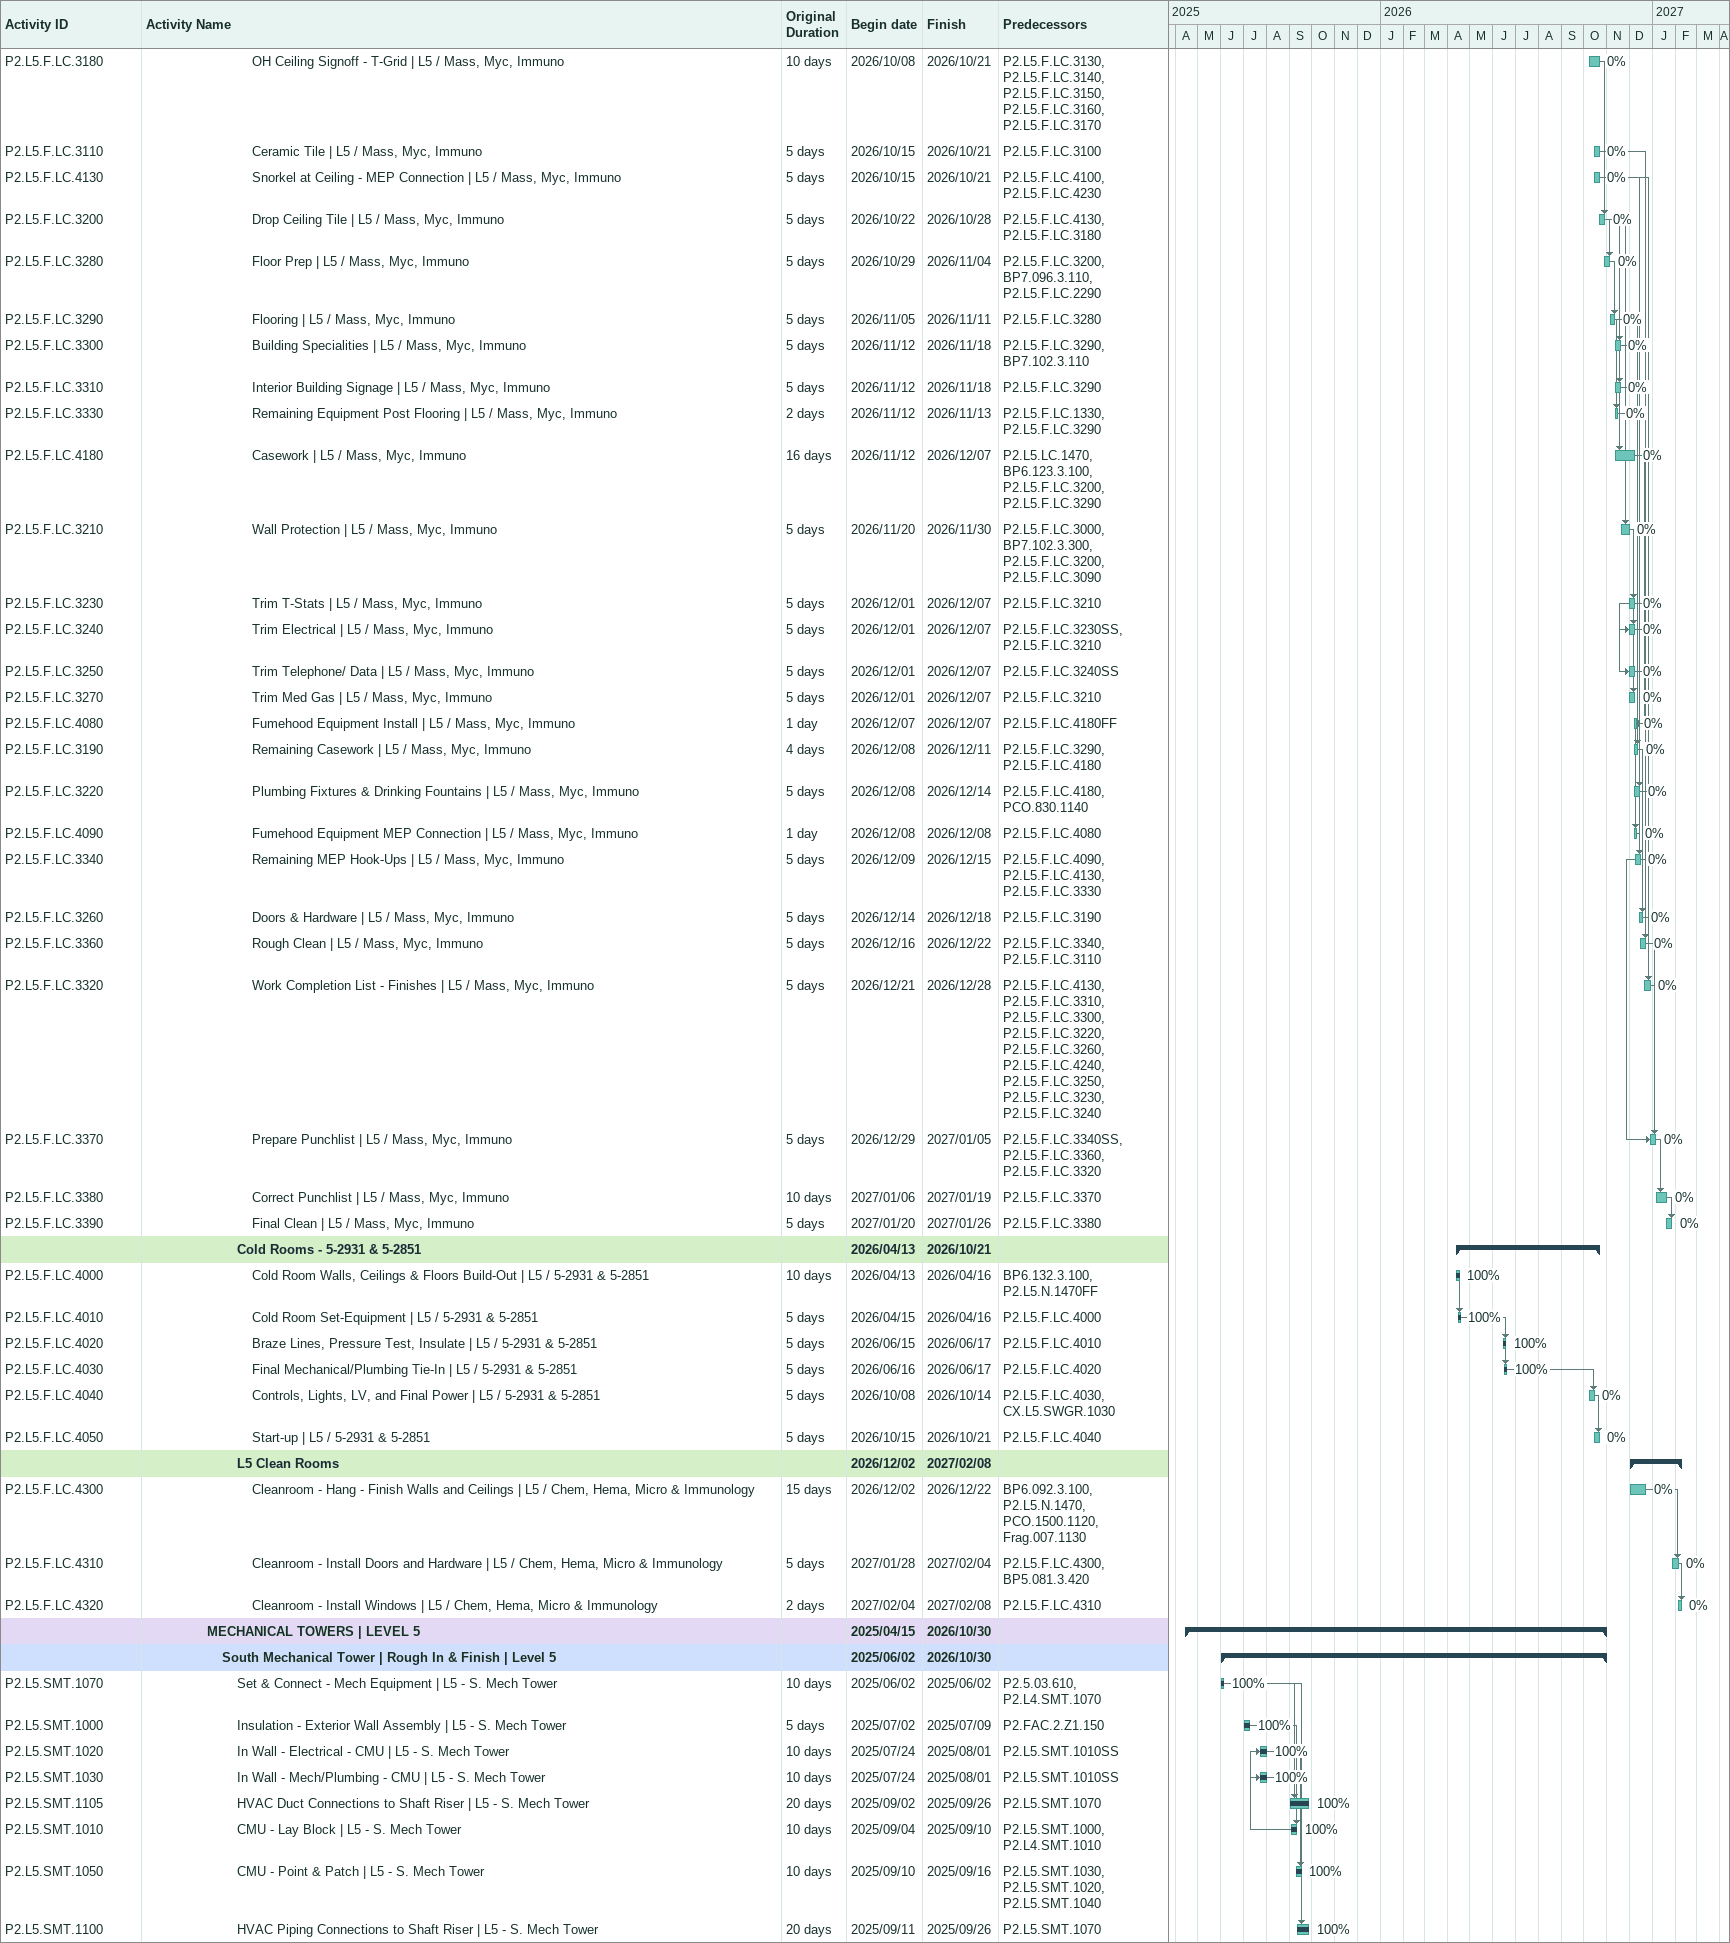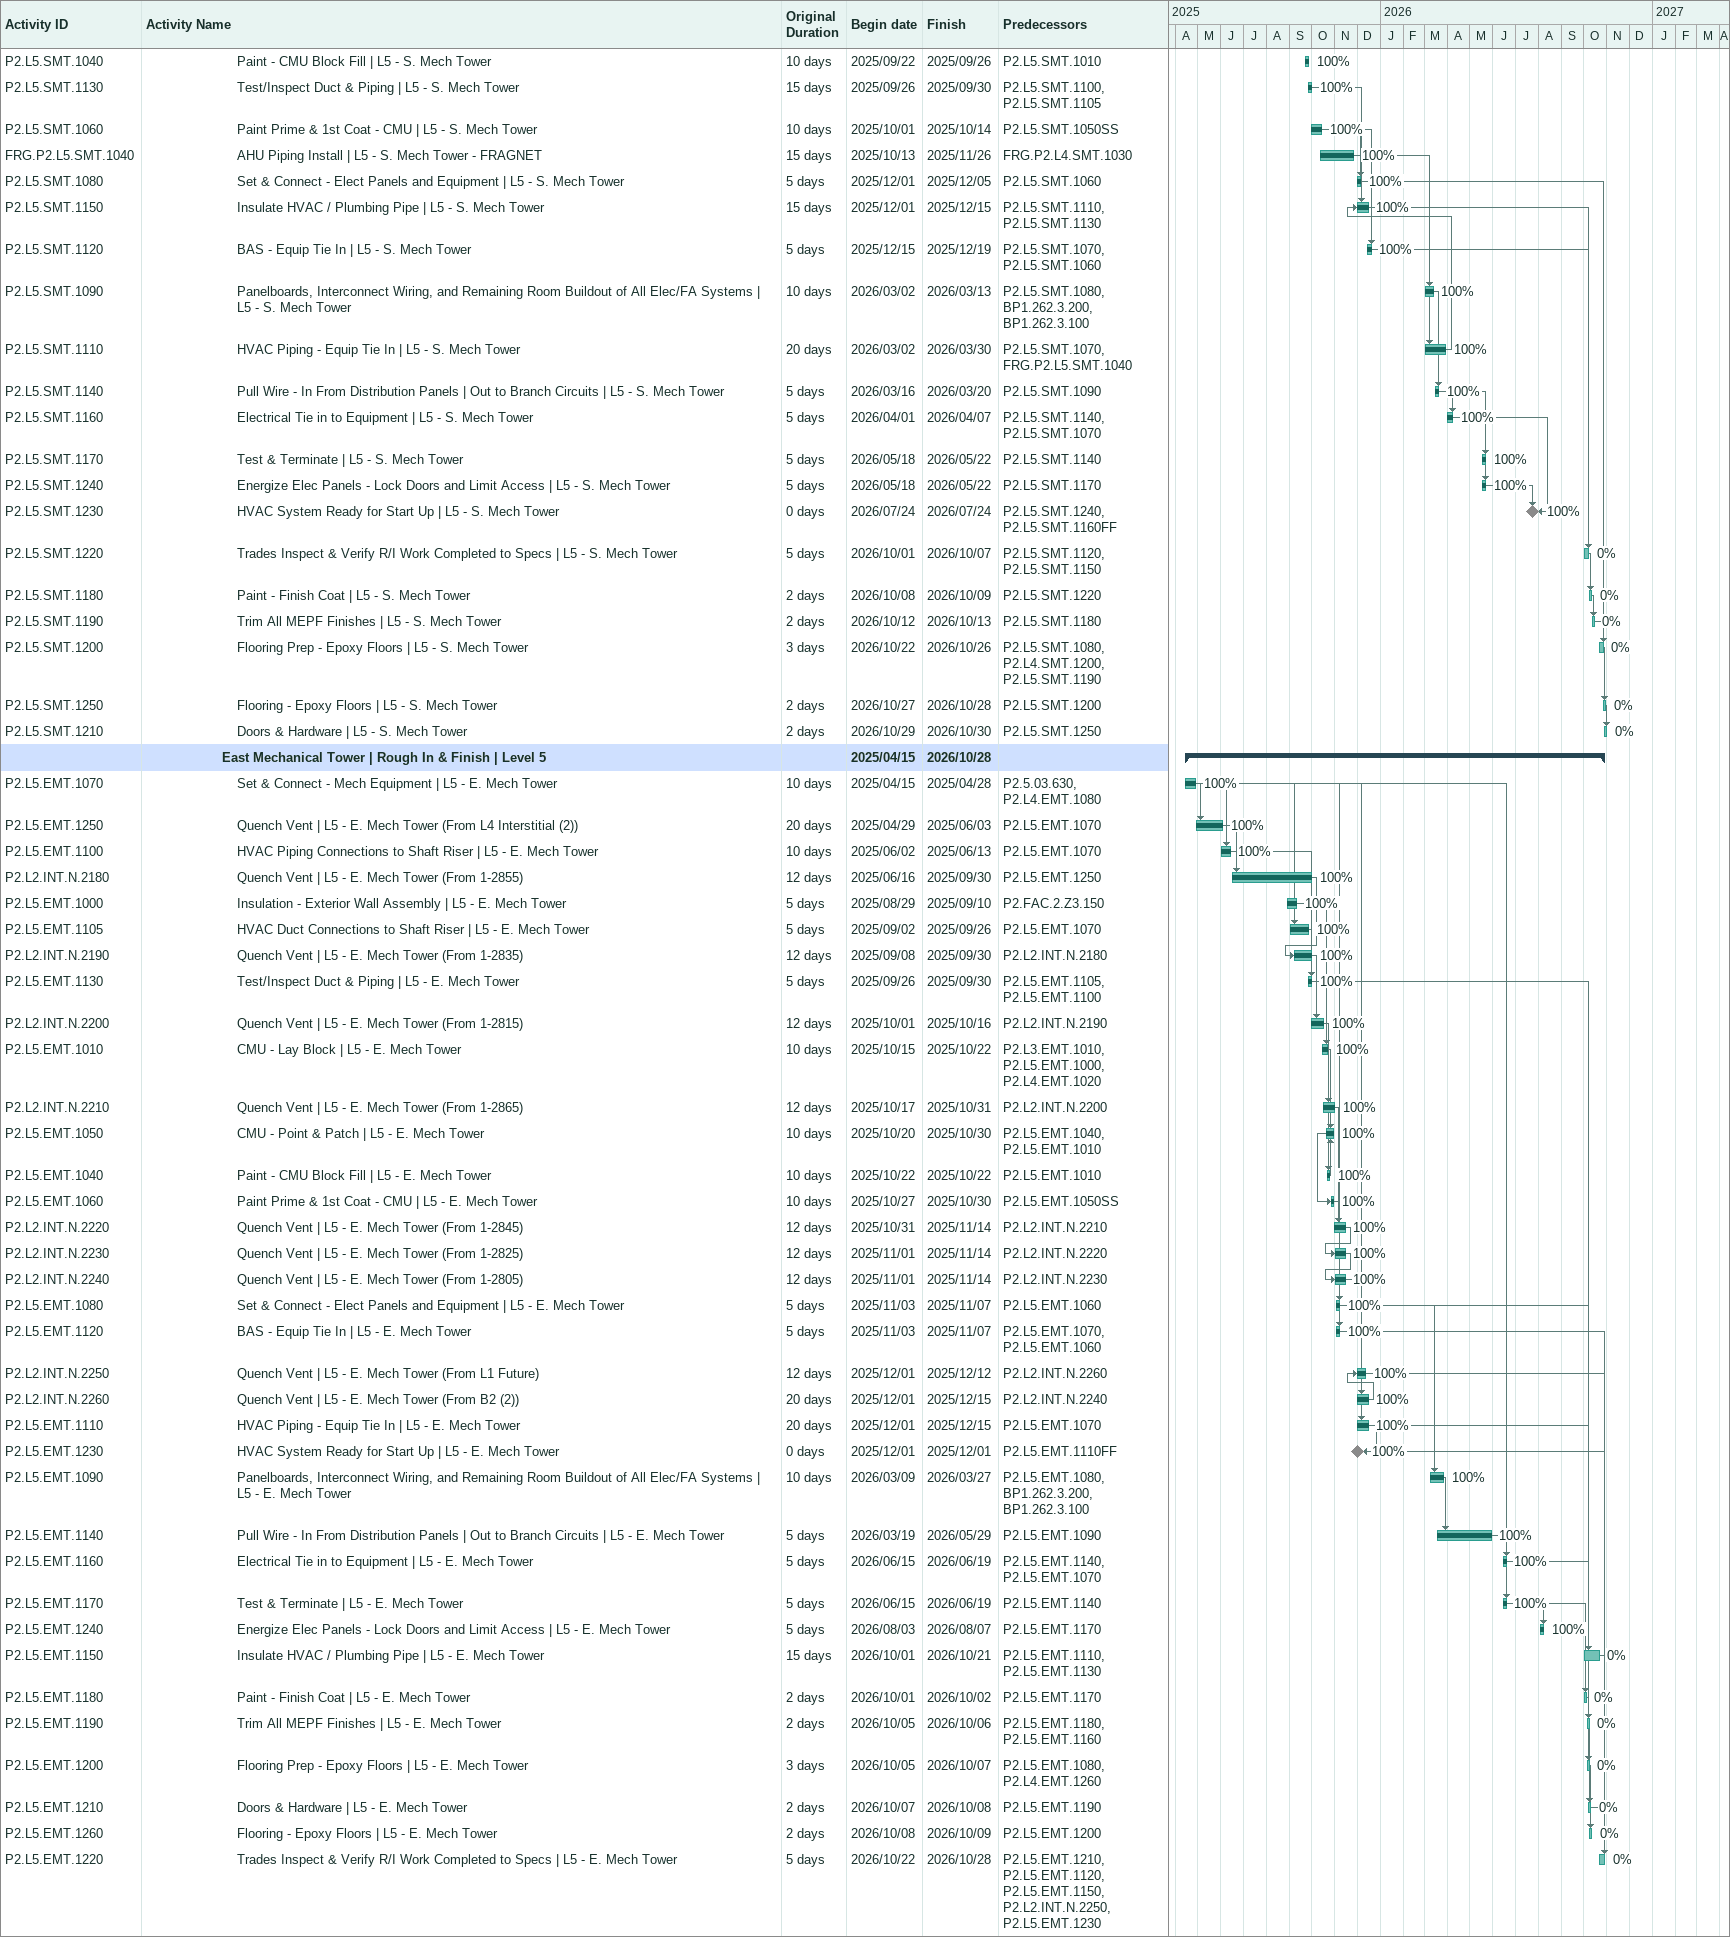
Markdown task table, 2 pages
| ID | Level | Task | Original duration | Start | Finish | Predecessors | % complete |
|---|---|---|---|---|---|---|---|
| P2.L5.F.LC.3180 | 8 | OH Ceiling Signoff - T-Grid \| L5 / Mass, Myc, Immuno | 10d | 2026-10-08 | 2026-10-21 | P2.L5.F.LC.3130, P2.L5.F.LC.3140, P2.L5.F.LC.3150, P2.L5.F.LC.3160, P2.L5.F.LC.3170 | 0 |
| P2.L5.F.LC.3110 | 8 | Ceramic Tile \| L5 / Mass, Myc, Immuno | 5d | 2026-10-15 | 2026-10-21 | P2.L5.F.LC.3100 | 0 |
| P2.L5.F.LC.4130 | 8 | Snorkel at Ceiling - MEP Connection \| L5 / Mass, Myc, Immuno | 5d | 2026-10-15 | 2026-10-21 | P2.L5.F.LC.4100, P2.L5.F.LC.4230 | 0 |
| P2.L5.F.LC.3200 | 8 | Drop Ceiling Tile \| L5 / Mass, Myc, Immuno | 5d | 2026-10-22 | 2026-10-28 | P2.L5.F.LC.4130, P2.L5.F.LC.3180 | 0 |
| P2.L5.F.LC.3280 | 8 | Floor Prep \| L5 / Mass, Myc, Immuno | 5d | 2026-10-29 | 2026-11-04 | P2.L5.F.LC.3200, BP7.096.3.110, P2.L5.F.LC.2290 | 0 |
| P2.L5.F.LC.3290 | 8 | Flooring \| L5 / Mass, Myc, Immuno | 5d | 2026-11-05 | 2026-11-11 | P2.L5.F.LC.3280 | 0 |
| P2.L5.F.LC.3300 | 8 | Building Specialities \| L5 / Mass, Myc, Immuno | 5d | 2026-11-12 | 2026-11-18 | P2.L5.F.LC.3290, BP7.102.3.110 | 0 |
| P2.L5.F.LC.3310 | 8 | Interior Building Signage \| L5 / Mass, Myc, Immuno | 5d | 2026-11-12 | 2026-11-18 | P2.L5.F.LC.3290 | 0 |
| P2.L5.F.LC.3330 | 8 | Remaining Equipment Post Flooring \| L5 / Mass, Myc, Immuno | 2d | 2026-11-12 | 2026-11-13 | P2.L5.F.LC.1330, P2.L5.F.LC.3290 | 0 |
| P2.L5.F.LC.4180 | 8 | Casework \| L5 / Mass, Myc, Immuno | 16d | 2026-11-12 | 2026-12-07 | P2.L5.LC.1470, BP6.123.3.100, P2.L5.F.LC.3200, P2.L5.F.LC.3290 | 0 |
| P2.L5.F.LC.3210 | 8 | Wall Protection \| L5 / Mass, Myc, Immuno | 5d | 2026-11-20 | 2026-11-30 | P2.L5.F.LC.3000, BP7.102.3.300, P2.L5.F.LC.3200, P2.L5.F.LC.3090 | 0 |
| P2.L5.F.LC.3230 | 8 | Trim T-Stats \| L5 / Mass, Myc, Immuno | 5d | 2026-12-01 | 2026-12-07 | P2.L5.F.LC.3210 | 0 |
| P2.L5.F.LC.3240 | 8 | Trim Electrical \| L5 / Mass, Myc, Immuno | 5d | 2026-12-01 | 2026-12-07 | P2.L5.F.LC.3230SS, P2.L5.F.LC.3210 | 0 |
| P2.L5.F.LC.3250 | 8 | Trim Telephone/ Data \| L5 / Mass, Myc, Immuno | 5d | 2026-12-01 | 2026-12-07 | P2.L5.F.LC.3240SS | 0 |
| P2.L5.F.LC.3270 | 8 | Trim Med Gas \| L5 / Mass, Myc, Immuno | 5d | 2026-12-01 | 2026-12-07 | P2.L5.F.LC.3210 | 0 |
| P2.L5.F.LC.4080 | 8 | Fumehood Equipment Install \| L5 / Mass, Myc, Immuno | 1d | 2026-12-07 | 2026-12-07 | P2.L5.F.LC.4180FF | 0 |
| P2.L5.F.LC.3190 | 8 | Remaining Casework \| L5 / Mass, Myc, Immuno | 4d | 2026-12-08 | 2026-12-11 | P2.L5.F.LC.3290, P2.L5.F.LC.4180 | 0 |
| P2.L5.F.LC.3220 | 8 | Plumbing Fixtures & Drinking Fountains \| L5 / Mass, Myc, Immuno | 5d | 2026-12-08 | 2026-12-14 | P2.L5.F.LC.4180, PCO.830.1140 | 0 |
| P2.L5.F.LC.4090 | 8 | Fumehood Equipment MEP Connection \| L5 / Mass, Myc, Immuno | 1d | 2026-12-08 | 2026-12-08 | P2.L5.F.LC.4080 | 0 |
| P2.L5.F.LC.3340 | 8 | Remaining MEP Hook-Ups \| L5 / Mass, Myc, Immuno | 5d | 2026-12-09 | 2026-12-15 | P2.L5.F.LC.4090, P2.L5.F.LC.4130, P2.L5.F.LC.3330 | 0 |
| P2.L5.F.LC.3260 | 8 | Doors & Hardware \| L5 / Mass, Myc, Immuno | 5d | 2026-12-14 | 2026-12-18 | P2.L5.F.LC.3190 | 0 |
| P2.L5.F.LC.3360 | 8 | Rough Clean \| L5 / Mass, Myc, Immuno | 5d | 2026-12-16 | 2026-12-22 | P2.L5.F.LC.3340, P2.L5.F.LC.3110 | 0 |
| P2.L5.F.LC.3320 | 8 | Work Completion List - Finishes \| L5 / Mass, Myc, Immuno | 5d | 2026-12-21 | 2026-12-28 | P2.L5.F.LC.4130, P2.L5.F.LC.3310, P2.L5.F.LC.3300, P2.L5.F.LC.3220, P2.L5.F.LC.3260, P2.L5.F.LC.4240, P2.L5.F.LC.3250, P2.L5.F.LC.3230, P2.L5.F.LC.3240 | 0 |
| P2.L5.F.LC.3370 | 8 | Prepare Punchlist \| L5 / Mass, Myc, Immuno | 5d | 2026-12-29 | 2027-01-05 | P2.L5.F.LC.3340SS, P2.L5.F.LC.3360, P2.L5.F.LC.3320 | 0 |
| P2.L5.F.LC.3380 | 8 | Correct Punchlist \| L5 / Mass, Myc, Immuno | 10d | 2027-01-06 | 2027-01-19 | P2.L5.F.LC.3370 | 0 |
| P2.L5.F.LC.3390 | 8 | Final Clean \| L5 / Mass, Myc, Immuno | 5d | 2027-01-20 | 2027-01-26 | P2.L5.F.LC.3380 | 0 |
|  | 7 | **Cold Rooms - 5-2931 & 5-2851** |  | 2026-04-13 | 2026-10-21 |  |  |
| P2.L5.F.LC.4000 | 8 | Cold Room Walls, Ceilings & Floors Build-Out \| L5 / 5-2931 & 5-2851 | 10d | 2026-04-13 | 2026-04-16 | BP6.132.3.100, P2.L5.N.1470FF | 100 |
| P2.L5.F.LC.4010 | 8 | Cold Room Set-Equipment \| L5 / 5-2931 & 5-2851 | 5d | 2026-04-15 | 2026-04-16 | P2.L5.F.LC.4000 | 100 |
| P2.L5.F.LC.4020 | 8 | Braze Lines, Pressure Test, Insulate \| L5 / 5-2931 & 5-2851 | 5d | 2026-06-15 | 2026-06-17 | P2.L5.F.LC.4010 | 100 |
| P2.L5.F.LC.4030 | 8 | Final Mechanical/Plumbing Tie-In \| L5 / 5-2931 & 5-2851 | 5d | 2026-06-16 | 2026-06-17 | P2.L5.F.LC.4020 | 100 |
| P2.L5.F.LC.4040 | 8 | Controls, Lights, LV, and Final Power \| L5 / 5-2931 & 5-2851 | 5d | 2026-10-08 | 2026-10-14 | P2.L5.F.LC.4030, CX.L5.SWGR.1030 | 0 |
| P2.L5.F.LC.4050 | 8 | Start-up \| L5 / 5-2931 & 5-2851 | 5d | 2026-10-15 | 2026-10-21 | P2.L5.F.LC.4040 | 0 |
|  | 7 | **L5 Clean Rooms** |  | 2026-12-02 | 2027-02-08 |  |  |
| P2.L5.F.LC.4300 | 8 | Cleanroom - Hang - Finish Walls and Ceilings \| L5 / Chem, Hema, Micro & Immunology | 15d | 2026-12-02 | 2026-12-22 | BP6.092.3.100, P2.L5.N.1470, PCO.1500.1120, Frag.007.1130 | 0 |
| P2.L5.F.LC.4310 | 8 | Cleanroom - Install Doors and Hardware \| L5 / Chem, Hema, Micro & Immunology | 5d | 2027-01-28 | 2027-02-04 | P2.L5.F.LC.4300, BP5.081.3.420 | 0 |
| P2.L5.F.LC.4320 | 8 | Cleanroom - Install Windows \| L5 / Chem, Hema, Micro & Immunology | 2d | 2027-02-04 | 2027-02-08 | P2.L5.F.LC.4310 | 0 |
|  | 5 | **MECHANICAL TOWERS \| LEVEL 5** |  | 2025-04-15 | 2026-10-30 |  |  |
|  | 6 | **South Mechanical Tower \| Rough In & Finish \| Level 5** |  | 2025-06-02 | 2026-10-30 |  |  |
| P2.L5.SMT.1070 | 7 | Set & Connect - Mech Equipment \| L5 - S. Mech Tower | 10d | 2025-06-02 | 2025-06-02 | P2.5.03.610, P2.L4.SMT.1070 | 100 |
| P2.L5.SMT.1000 | 7 | Insulation - Exterior Wall Assembly \| L5 - S. Mech Tower | 5d | 2025-07-02 | 2025-07-09 | P2.FAC.2.Z1.150 | 100 |
| P2.L5.SMT.1020 | 7 | In Wall - Electrical - CMU \| L5 - S. Mech Tower | 10d | 2025-07-24 | 2025-08-01 | P2.L5.SMT.1010SS | 100 |
| P2.L5.SMT.1030 | 7 | In Wall - Mech/Plumbing - CMU \| L5 - S. Mech Tower | 10d | 2025-07-24 | 2025-08-01 | P2.L5.SMT.1010SS | 100 |
| P2.L5.SMT.1105 | 7 | HVAC Duct Connections to Shaft Riser \| L5 - S. Mech Tower | 20d | 2025-09-02 | 2025-09-26 | P2.L5.SMT.1070 | 100 |
| P2.L5.SMT.1010 | 7 | CMU - Lay Block \| L5 - S. Mech Tower | 10d | 2025-09-04 | 2025-09-10 | P2.L5.SMT.1000, P2.L4.SMT.1010 | 100 |
| P2.L5.SMT.1050 | 7 | CMU - Point & Patch \| L5 - S. Mech Tower | 10d | 2025-09-10 | 2025-09-16 | P2.L5.SMT.1030, P2.L5.SMT.1020, P2.L5.SMT.1040 | 100 |
| P2.L5.SMT.1100 | 7 | HVAC Piping Connections to Shaft Riser \| L5 - S. Mech Tower | 20d | 2025-09-11 | 2025-09-26 | P2.L5.SMT.1070 | 100 |
| P2.L5.SMT.1040 | 7 | Paint - CMU Block Fill \| L5 - S. Mech Tower | 10d | 2025-09-22 | 2025-09-26 | P2.L5.SMT.1010 | 100 |
| P2.L5.SMT.1130 | 7 | Test/Inspect Duct & Piping \| L5 - S. Mech Tower | 15d | 2025-09-26 | 2025-09-30 | P2.L5.SMT.1100, P2.L5.SMT.1105 | 100 |
| P2.L5.SMT.1060 | 7 | Paint Prime & 1st Coat - CMU \| L5 - S. Mech Tower | 10d | 2025-10-01 | 2025-10-14 | P2.L5.SMT.1050SS | 100 |
| FRG.P2.L5.SMT.1040 | 7 | AHU Piping Install \| L5 - S. Mech Tower - FRAGNET | 15d | 2025-10-13 | 2025-11-26 | FRG.P2.L4.SMT.1030 | 100 |
| P2.L5.SMT.1080 | 7 | Set & Connect - Elect Panels and Equipment \| L5 - S. Mech Tower | 5d | 2025-12-01 | 2025-12-05 | P2.L5.SMT.1060 | 100 |
| P2.L5.SMT.1150 | 7 | Insulate HVAC / Plumbing Pipe \| L5 - S. Mech Tower | 15d | 2025-12-01 | 2025-12-15 | P2.L5.SMT.1110, P2.L5.SMT.1130 | 100 |
| P2.L5.SMT.1120 | 7 | BAS - Equip Tie In \| L5 - S. Mech Tower | 5d | 2025-12-15 | 2025-12-19 | P2.L5.SMT.1070, P2.L5.SMT.1060 | 100 |
| P2.L5.SMT.1090 | 7 | Panelboards, Interconnect Wiring, and Remaining Room Buildout of All Elec/FA Systems \| L5 - S. Mech Tower | 10d | 2026-03-02 | 2026-03-13 | P2.L5.SMT.1080, BP1.262.3.200, BP1.262.3.100 | 100 |
| P2.L5.SMT.1110 | 7 | HVAC Piping - Equip Tie In \| L5 - S. Mech Tower | 20d | 2026-03-02 | 2026-03-30 | P2.L5.SMT.1070, FRG.P2.L5.SMT.1040 | 100 |
| P2.L5.SMT.1140 | 7 | Pull Wire - In From Distribution Panels \| Out to Branch Circuits \| L5 - S. Mech Tower | 5d | 2026-03-16 | 2026-03-20 | P2.L5.SMT.1090 | 100 |
| P2.L5.SMT.1160 | 7 | Electrical Tie in to Equipment \| L5 - S. Mech Tower | 5d | 2026-04-01 | 2026-04-07 | P2.L5.SMT.1140, P2.L5.SMT.1070 | 100 |
| P2.L5.SMT.1170 | 7 | Test & Terminate \| L5 - S. Mech Tower | 5d | 2026-05-18 | 2026-05-22 | P2.L5.SMT.1140 | 100 |
| P2.L5.SMT.1240 | 7 | Energize Elec Panels - Lock Doors and Limit Access \| L5 - S. Mech Tower | 5d | 2026-05-18 | 2026-05-22 | P2.L5.SMT.1170 | 100 |
| P2.L5.SMT.1230 | 7 | HVAC System Ready for Start Up \| L5 - S. Mech Tower | 0d | 2026-07-24 | 2026-07-24 | P2.L5.SMT.1240, P2.L5.SMT.1160FF | 100 |
| P2.L5.SMT.1220 | 7 | Trades Inspect & Verify R/I Work Completed to Specs \| L5 - S. Mech Tower | 5d | 2026-10-01 | 2026-10-07 | P2.L5.SMT.1120, P2.L5.SMT.1150 | 0 |
| P2.L5.SMT.1180 | 7 | Paint - Finish Coat \| L5 - S. Mech Tower | 2d | 2026-10-08 | 2026-10-09 | P2.L5.SMT.1220 | 0 |
| P2.L5.SMT.1190 | 7 | Trim All MEPF Finishes \| L5 - S. Mech Tower | 2d | 2026-10-12 | 2026-10-13 | P2.L5.SMT.1180 | 0 |
| P2.L5.SMT.1200 | 7 | Flooring Prep - Epoxy Floors \| L5 - S. Mech Tower | 3d | 2026-10-22 | 2026-10-26 | P2.L5.SMT.1080, P2.L4.SMT.1200, P2.L5.SMT.1190 | 0 |
| P2.L5.SMT.1250 | 7 | Flooring - Epoxy Floors \| L5 - S. Mech Tower | 2d | 2026-10-27 | 2026-10-28 | P2.L5.SMT.1200 | 0 |
| P2.L5.SMT.1210 | 7 | Doors & Hardware \| L5 - S. Mech Tower | 2d | 2026-10-29 | 2026-10-30 | P2.L5.SMT.1250 | 0 |
|  | 6 | **East Mechanical Tower \| Rough In & Finish \| Level 5** |  | 2025-04-15 | 2026-10-28 |  |  |
| P2.L5.EMT.1070 | 7 | Set & Connect - Mech Equipment \| L5 - E. Mech Tower | 10d | 2025-04-15 | 2025-04-28 | P2.5.03.630, P2.L4.EMT.1080 | 100 |
| P2.L5.EMT.1250 | 7 | Quench Vent \| L5 - E. Mech Tower (From L4 Interstitial (2)) | 20d | 2025-04-29 | 2025-06-03 | P2.L5.EMT.1070 | 100 |
| P2.L5.EMT.1100 | 7 | HVAC Piping Connections to Shaft Riser \| L5 - E. Mech Tower | 10d | 2025-06-02 | 2025-06-13 | P2.L5.EMT.1070 | 100 |
| P2.L2.INT.N.2180 | 7 | Quench Vent \| L5 - E. Mech Tower (From 1-2855) | 12d | 2025-06-16 | 2025-09-30 | P2.L5.EMT.1250 | 100 |
| P2.L5.EMT.1000 | 7 | Insulation - Exterior Wall Assembly \| L5 - E. Mech Tower | 5d | 2025-08-29 | 2025-09-10 | P2.FAC.2.Z3.150 | 100 |
| P2.L5.EMT.1105 | 7 | HVAC Duct Connections to Shaft Riser \| L5 - E. Mech Tower | 5d | 2025-09-02 | 2025-09-26 | P2.L5.EMT.1070 | 100 |
| P2.L2.INT.N.2190 | 7 | Quench Vent \| L5 - E. Mech Tower (From 1-2835) | 12d | 2025-09-08 | 2025-09-30 | P2.L2.INT.N.2180 | 100 |
| P2.L5.EMT.1130 | 7 | Test/Inspect Duct & Piping \| L5 - E. Mech Tower | 5d | 2025-09-26 | 2025-09-30 | P2.L5.EMT.1105, P2.L5.EMT.1100 | 100 |
| P2.L2.INT.N.2200 | 7 | Quench Vent \| L5 - E. Mech Tower (From 1-2815) | 12d | 2025-10-01 | 2025-10-16 | P2.L2.INT.N.2190 | 100 |
| P2.L5.EMT.1010 | 7 | CMU - Lay Block \| L5 - E. Mech Tower | 10d | 2025-10-15 | 2025-10-22 | P2.L3.EMT.1010, P2.L5.EMT.1000, P2.L4.EMT.1020 | 100 |
| P2.L2.INT.N.2210 | 7 | Quench Vent \| L5 - E. Mech Tower (From 1-2865) | 12d | 2025-10-17 | 2025-10-31 | P2.L2.INT.N.2200 | 100 |
| P2.L5.EMT.1050 | 7 | CMU - Point & Patch \| L5 - E. Mech Tower | 10d | 2025-10-20 | 2025-10-30 | P2.L5.EMT.1040, P2.L5.EMT.1010 | 100 |
| P2.L5.EMT.1040 | 7 | Paint - CMU Block Fill \| L5 - E. Mech Tower | 10d | 2025-10-22 | 2025-10-22 | P2.L5.EMT.1010 | 100 |
| P2.L5.EMT.1060 | 7 | Paint Prime & 1st Coat - CMU \| L5 - E. Mech Tower | 10d | 2025-10-27 | 2025-10-30 | P2.L5.EMT.1050SS | 100 |
| P2.L2.INT.N.2220 | 7 | Quench Vent \| L5 - E. Mech Tower (From 1-2845) | 12d | 2025-10-31 | 2025-11-14 | P2.L2.INT.N.2210 | 100 |
| P2.L2.INT.N.2230 | 7 | Quench Vent \| L5 - E. Mech Tower (From 1-2825) | 12d | 2025-11-01 | 2025-11-14 | P2.L2.INT.N.2220 | 100 |
| P2.L2.INT.N.2240 | 7 | Quench Vent \| L5 - E. Mech Tower (From 1-2805) | 12d | 2025-11-01 | 2025-11-14 | P2.L2.INT.N.2230 | 100 |
| P2.L5.EMT.1080 | 7 | Set & Connect - Elect Panels and Equipment \| L5 - E. Mech Tower | 5d | 2025-11-03 | 2025-11-07 | P2.L5.EMT.1060 | 100 |
| P2.L5.EMT.1120 | 7 | BAS - Equip Tie In \| L5 - E. Mech Tower | 5d | 2025-11-03 | 2025-11-07 | P2.L5.EMT.1070, P2.L5.EMT.1060 | 100 |
| P2.L2.INT.N.2250 | 7 | Quench Vent \| L5 - E. Mech Tower (From L1 Future) | 12d | 2025-12-01 | 2025-12-12 | P2.L2.INT.N.2260 | 100 |
| P2.L2.INT.N.2260 | 7 | Quench Vent \| L5 - E. Mech Tower (From B2 (2)) | 20d | 2025-12-01 | 2025-12-15 | P2.L2.INT.N.2240 | 100 |
| P2.L5.EMT.1110 | 7 | HVAC Piping - Equip Tie In \| L5 - E. Mech Tower | 20d | 2025-12-01 | 2025-12-15 | P2.L5.EMT.1070 | 100 |
| P2.L5.EMT.1230 | 7 | HVAC System Ready for Start Up \| L5 - E. Mech Tower | 0d | 2025-12-01 | 2025-12-01 | P2.L5.EMT.1110FF | 100 |
| P2.L5.EMT.1090 | 7 | Panelboards, Interconnect Wiring, and Remaining Room Buildout of All Elec/FA Systems \| L5 - E. Mech Tower | 10d | 2026-03-09 | 2026-03-27 | P2.L5.EMT.1080, BP1.262.3.200, BP1.262.3.100 | 100 |
| P2.L5.EMT.1140 | 7 | Pull Wire - In From Distribution Panels \| Out to Branch Circuits \| L5 - E. Mech Tower | 5d | 2026-03-19 | 2026-05-29 | P2.L5.EMT.1090 | 100 |
| P2.L5.EMT.1160 | 7 | Electrical Tie in to Equipment \| L5 - E. Mech Tower | 5d | 2026-06-15 | 2026-06-19 | P2.L5.EMT.1140, P2.L5.EMT.1070 | 100 |
| P2.L5.EMT.1170 | 7 | Test & Terminate \| L5 - E. Mech Tower | 5d | 2026-06-15 | 2026-06-19 | P2.L5.EMT.1140 | 100 |
| P2.L5.EMT.1240 | 7 | Energize Elec Panels - Lock Doors and Limit Access \| L5 - E. Mech Tower | 5d | 2026-08-03 | 2026-08-07 | P2.L5.EMT.1170 | 100 |
| P2.L5.EMT.1150 | 7 | Insulate HVAC / Plumbing Pipe \| L5 - E. Mech Tower | 15d | 2026-10-01 | 2026-10-21 | P2.L5.EMT.1110, P2.L5.EMT.1130 | 0 |
| P2.L5.EMT.1180 | 7 | Paint - Finish Coat \| L5 - E. Mech Tower | 2d | 2026-10-01 | 2026-10-02 | P2.L5.EMT.1170 | 0 |
| P2.L5.EMT.1190 | 7 | Trim All MEPF Finishes \| L5 - E. Mech Tower | 2d | 2026-10-05 | 2026-10-06 | P2.L5.EMT.1180, P2.L5.EMT.1160 | 0 |
| P2.L5.EMT.1200 | 7 | Flooring Prep - Epoxy Floors \| L5 - E. Mech Tower | 3d | 2026-10-05 | 2026-10-07 | P2.L5.EMT.1080, P2.L4.EMT.1260 | 0 |
| P2.L5.EMT.1210 | 7 | Doors & Hardware \| L5 - E. Mech Tower | 2d | 2026-10-07 | 2026-10-08 | P2.L5.EMT.1190 | 0 |
| P2.L5.EMT.1260 | 7 | Flooring - Epoxy Floors \| L5 - E. Mech Tower | 2d | 2026-10-08 | 2026-10-09 | P2.L5.EMT.1200 | 0 |
| P2.L5.EMT.1220 | 7 | Trades Inspect & Verify R/I Work Completed to Specs \| L5 - E. Mech Tower | 5d | 2026-10-22 | 2026-10-28 | P2.L5.EMT.1210, P2.L5.EMT.1120, P2.L5.EMT.1150, P2.L2.INT.N.2250, P2.L5.EMT.1230 | 0 |
